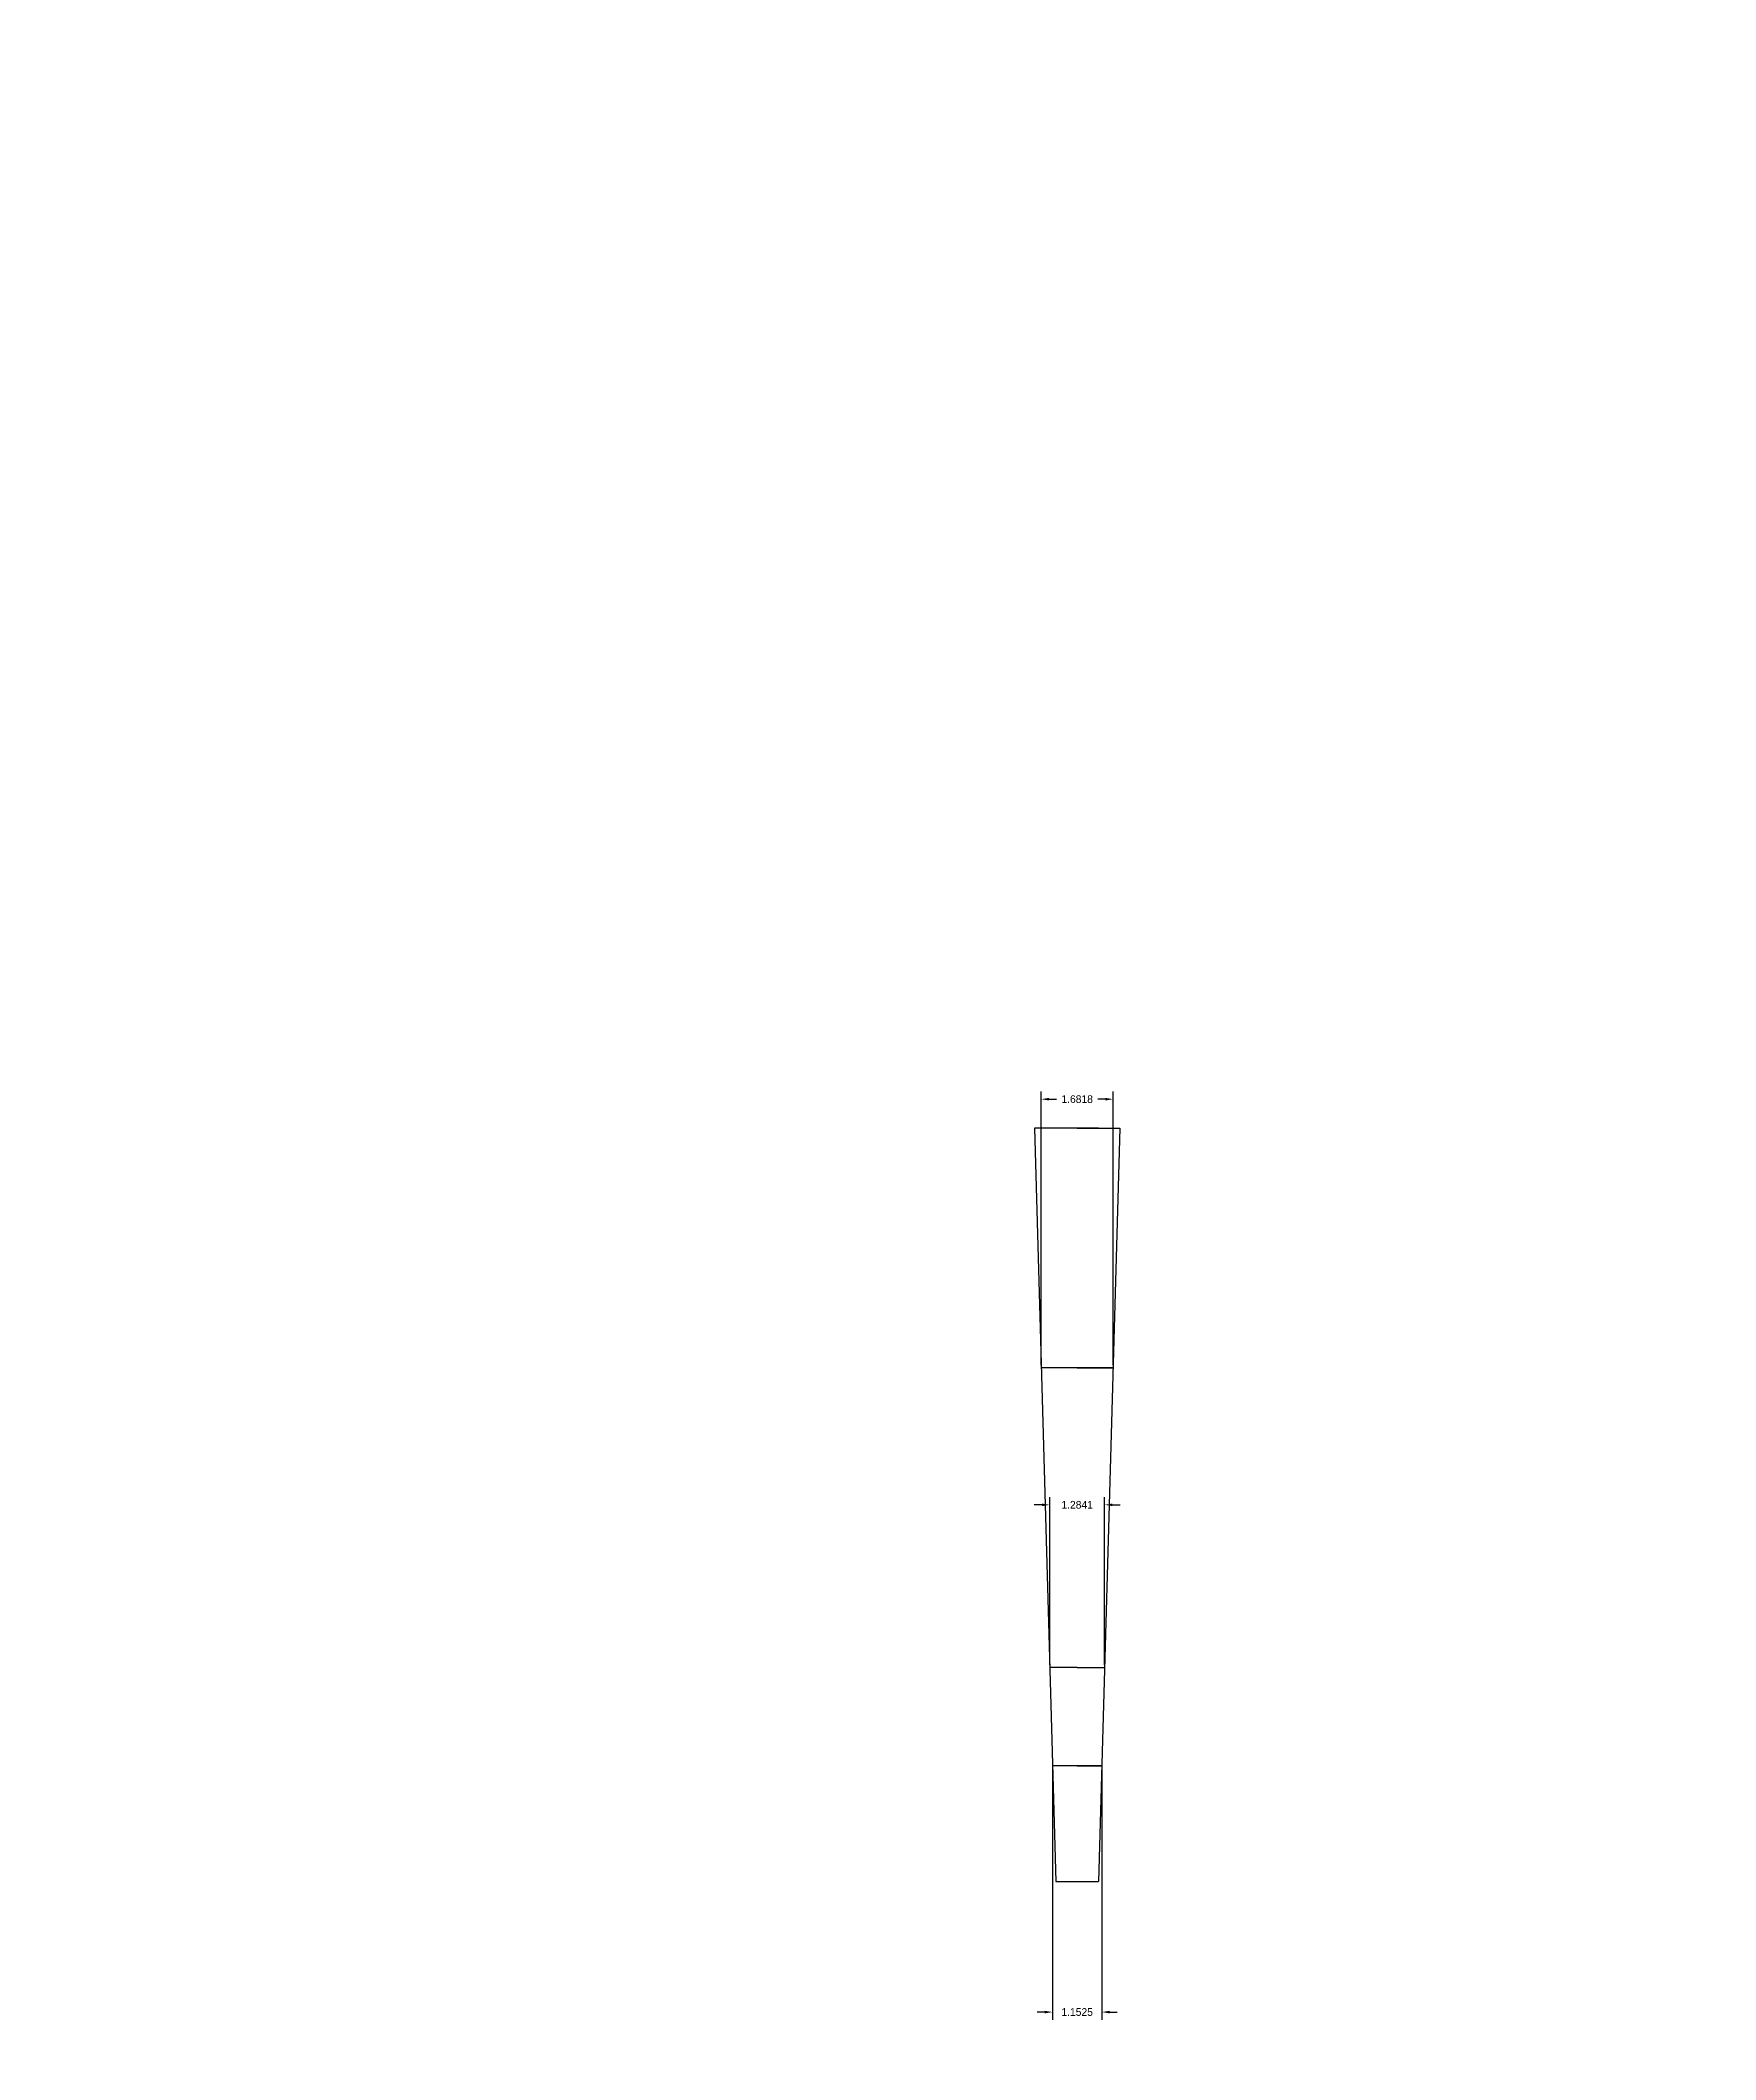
# Model space of a CAD drawing. Header units: inches. Extents: x -116 to 250, y -285 to 80.
# Drawn here: x -27.58 to 11.56, y -153.51 to -106.35 of the extents above; entities that cross this region are included whole.
import ezdxf

# ---------------------------------------------------------------- set-up
doc = ezdxf.new("R2010")
doc.units = ezdxf.units.IN
doc.header["$MEASUREMENT"] = 0
doc.layers.add('trajectories', color=3, linetype='Continuous')
doc.dimstyles.get("Standard").update_dxf_attribs({"dimtxt": 0.18, "dimasz": 0.18, "dimexe": 0.18, "dimexo": 0.0625, "dimgap": 0.09, "dimtad": 0, "dimtih": 1, "dimtoh": 1, "dimdec": 4, "dimzin": 0, "dimdsep": 46, "dimtxsty": 'Standard', "dimcen": 0.09, "dimadec": 0, "dimazin": 0, "dimtfac": 1, "dimtdec": 4, "dimtofl": 0, "dimtmove": 0, "dimatfit": 3, "dimfxl": 1, "dimtolj": 1, "dimtzin": 0, "dimarcsym": 0})

# ---------------------------------------------------------------- blocks, each defined once
blk = doc.blocks.new('*D7')
at = {"color": 0, "lineweight": -2, "transparency": 16777216}
for p, q in [((-3.935, -146.718), (-3.935, -152.584)), ((-2.783, -146.751), (-2.783, -152.584)), ((-4.115, -152.404), (-4.295, -152.404)), ((-2.603, -152.404), (-2.423, -152.404))]:
    blk.add_line(p, q, dxfattribs=at)
at = {"color": 0, "transparency": 16777216}
for points in [[(-4.115, -152.374), (-4.115, -152.434), (-3.935, -152.404)], [(-2.603, -152.374), (-2.603, -152.434), (-2.783, -152.404)]]:
    blk.add_solid(points, dxfattribs=at)
at = {"layer": 'Defpoints', "color": 0, "transparency": 16777216}
for p in [(-3.935, -146.656), (-2.783, -146.689), (-2.783, -152.404)]:
    blk.add_point(p, dxfattribs=at)
at = {"color": 0, "transparency": 16777216, "insert": (-3.359, -152.404), "char_height": 0.18, "attachment_point": 5}
blk.add_mtext('\\A1;1.1525', dxfattribs=at)
blk = doc.blocks.new('*D8')
at = {"color": 0, "lineweight": -2, "transparency": 16777216}
for p, q in [((-4.001, -144.293), (-4.001, -140.376)), ((-2.717, -144.293), (-2.717, -140.376)), ((-4.181, -140.556), (-4.361, -140.556)), ((-2.537, -140.556), (-2.357, -140.556))]:
    blk.add_line(p, q, dxfattribs=at)
at = {"color": 0, "transparency": 16777216}
for points in [[(-4.181, -140.526), (-4.181, -140.586), (-4.001, -140.556)], [(-2.537, -140.526), (-2.537, -140.586), (-2.717, -140.556)]]:
    blk.add_solid(points, dxfattribs=at)
at = {"layer": 'Defpoints', "color": 0, "transparency": 16777216}
for p in [(-2.717, -140.556), (-4.001, -144.356), (-2.717, -144.356)]:
    blk.add_point(p, dxfattribs=at)
at = {"color": 0, "transparency": 16777216, "insert": (-3.359, -140.556), "char_height": 0.18, "attachment_point": 5}
blk.add_mtext('\\A1;1.2841', dxfattribs=at)
blk = doc.blocks.new('*D9')
at = {"color": 0, "lineweight": -2, "transparency": 16777216}
for p, q in [((-4.2, -137.293), (-4.2, -130.901)), ((-4.02, -131.081), (-3.839, -131.081)), ((-2.698, -131.081), (-2.879, -131.081)), ((-2.518, -137.293), (-2.518, -130.901))]:
    blk.add_line(p, q, dxfattribs=at)
at = {"color": 0, "transparency": 16777216}
for points in [[(-4.02, -131.051), (-4.02, -131.111), (-4.2, -131.081)], [(-2.698, -131.051), (-2.698, -131.111), (-2.518, -131.081)]]:
    blk.add_solid(points, dxfattribs=at)
at = {"layer": 'Defpoints', "color": 0, "transparency": 16777216}
for p in [(-2.518, -131.081), (-4.2, -137.356), (-2.518, -137.356)]:
    blk.add_point(p, dxfattribs=at)
at = {"color": 0, "transparency": 16777216, "insert": (-3.359, -131.081), "char_height": 0.18, "attachment_point": 5}
blk.add_mtext('\\A1;1.6818', dxfattribs=at)
blk = doc.blocks.new('*D70')
at = {"layer": 'Defpoints', "color": 0, "transparency": 16777216}
for p in [(-95.004, -15.875), (-94.198, -15.875), (-95.004, -22.448), (9.923, -181.559), (11.465, -181.696)]:
    blk.add_point(p, dxfattribs=at)
at = {"layer": 'trajectories', "color": 0, "lineweight": -2, "transparency": 16777216}
for p, q in [((-94.941, -15.875), (-94.018, -15.875)), ((-94.198, -16.055), (-94.198, -18.982)), ((-94.198, -22.268), (-94.198, -19.342)), ((-94.941, -22.448), (-94.018, -22.448)), ((9.205, -181.495), (9.744, -181.543)), ((11.375, -181.696), (11.555, -181.696)), ((11.465, -181.786), (11.465, -181.606))]:
    blk.add_line(p, q, dxfattribs=at)
at = {"layer": 'trajectories', "color": 0, "transparency": 16777216}
for points in [[(-94.228, -16.055), (-94.168, -16.055), (-94.198, -15.875)], [(-94.228, -22.268), (-94.168, -22.268), (-94.198, -22.448)], [(9.746, -181.513), (9.741, -181.573), (9.923, -181.559)]]:
    blk.add_solid(points, dxfattribs=at)
at = {"layer": 'trajectories', "color": 0, "transparency": 16777216, "char_height": 0.18, "attachment_point": 5}
for s, insert in [('\\A1;6.5729', (-94.198, -19.162)), ('\\A1;R1.5482', (8.605, -181.495))]:
    blk.add_mtext(s, dxfattribs=dict(at, insert=insert))
blk = doc.blocks.new('*D71')
at = {"layer": 'Defpoints', "color": 0, "transparency": 16777216}
for p in [(-95.004, -20.774), (-97.283, -22.448), (-95.004, -22.448), (2.429, -183.244), (11.465, -183.244), (11.465, -184.062)]:
    blk.add_point(p, dxfattribs=at)
at = {"layer": 'trajectories', "color": 0, "lineweight": -2, "transparency": 16777216}
for p, q in [((-97.283, -22.386), (-97.283, -20.594)), ((-95.004, -22.386), (-95.004, -20.594)), ((-97.103, -20.774), (-96.684, -20.774)), ((-95.184, -20.774), (-95.604, -20.774)), ((2.429, -183.307), (2.429, -184.242)), ((11.465, -183.307), (11.465, -184.242)), ((2.609, -184.062), (6.437, -184.062)), ((11.285, -184.062), (7.457, -184.062))]:
    blk.add_line(p, q, dxfattribs=at)
at = {"layer": 'trajectories', "color": 0, "transparency": 16777216}
for points in [[(-97.103, -20.744), (-97.103, -20.804), (-97.283, -20.774)], [(-95.184, -20.744), (-95.184, -20.804), (-95.004, -20.774)], [(2.609, -184.032), (2.609, -184.092), (2.429, -184.062)], [(11.285, -184.032), (11.285, -184.092), (11.465, -184.062)]]:
    blk.add_solid(points, dxfattribs=at)
at = {"layer": 'trajectories', "color": 0, "transparency": 16777216, "char_height": 0.18, "attachment_point": 5}
for s, insert in [('\\A1;2.2798', (-96.144, -20.774)), ('\\A1;9.0360', (6.947, -184.062))]:
    blk.add_mtext(s, dxfattribs=dict(at, insert=insert))

msp = doc.modelspace()

# ---------------------------------------------------------------- linework, layer by layer
for p, q in [((-3.35866, -131.75583), (-4.35866, -131.75583)), ((-4.35866, -131.75583), (-3.85866, -149.35583)), ((-2.85866, -131.75583), (-3.85866, -131.75583)), ((-3.35866, -131.75583), (-2.35866, -131.75583)), ((-2.35866, -131.75583), (-2.85866, -149.35583)), ((-2.51775, -137.35583), (-4.19957, -137.35583)), ((-3.35866, -137.35583), (-2.51775, -137.35583)), ((-3.35866, -144.35583), (-4.0007, -144.35583)), ((-3.35866, -144.35583), (-2.71661, -144.35583)), ((-2.78195, -146.65583), (-3.93536, -146.65583)), ((-3.35866, -146.65583), (-2.78195, -146.65583)), ((-3.85866, -149.35583), (-2.85866, -149.35583))]:
    msp.add_line(p, q)

# ---------------------------------------------------------------- dimensions: what is measured, and where the dimension line sits
for base, p1, p2, picture, middle in [((-2.51775, -131.0809), (-4.19957, -137.35583), (-2.51775, -137.35583), '*D9', (-3.35866, -131.0809)), ((-2.71661, -140.55583), (-4.0007, -144.35583), (-2.71661, -144.35583), '*D8', (-3.35866, -140.55583)), ((-2.78288, -152.40389), (-3.93536, -146.65583), (-2.78288, -146.68857), '*D7', (-3.35912, -152.40389))]:
    dim = msp.add_linear_dim(base=base, p1=p1, p2=p2, dimstyle='Standard')
    dim.commit()
    dim.dimension.update_dxf_attribs({"geometry": picture, "text_midpoint": middle})
at = {"layer": 'trajectories'}
dim = msp.add_radius_dim(center=(11.46511, -181.69605), mpoint=(9.923, -181.55878), dimstyle='Standard', dxfattribs=at)
dim.commit()
dim.dimension.update_dxf_attribs({"geometry": '*D70', "text_midpoint": (9.20473, -181.49485), "dimtype": 164})
dim = msp.add_linear_dim(base=(11.46511, -184.06151), p1=(2.4291, -183.24426), p2=(11.46511, -183.24426), dimstyle='Standard', dxfattribs=at)
dim.commit()
dim.dimension.update_dxf_attribs({"geometry": '*D71', "text_midpoint": (6.9471, -184.06151)})

doc.saveas('drawing.dxf')
